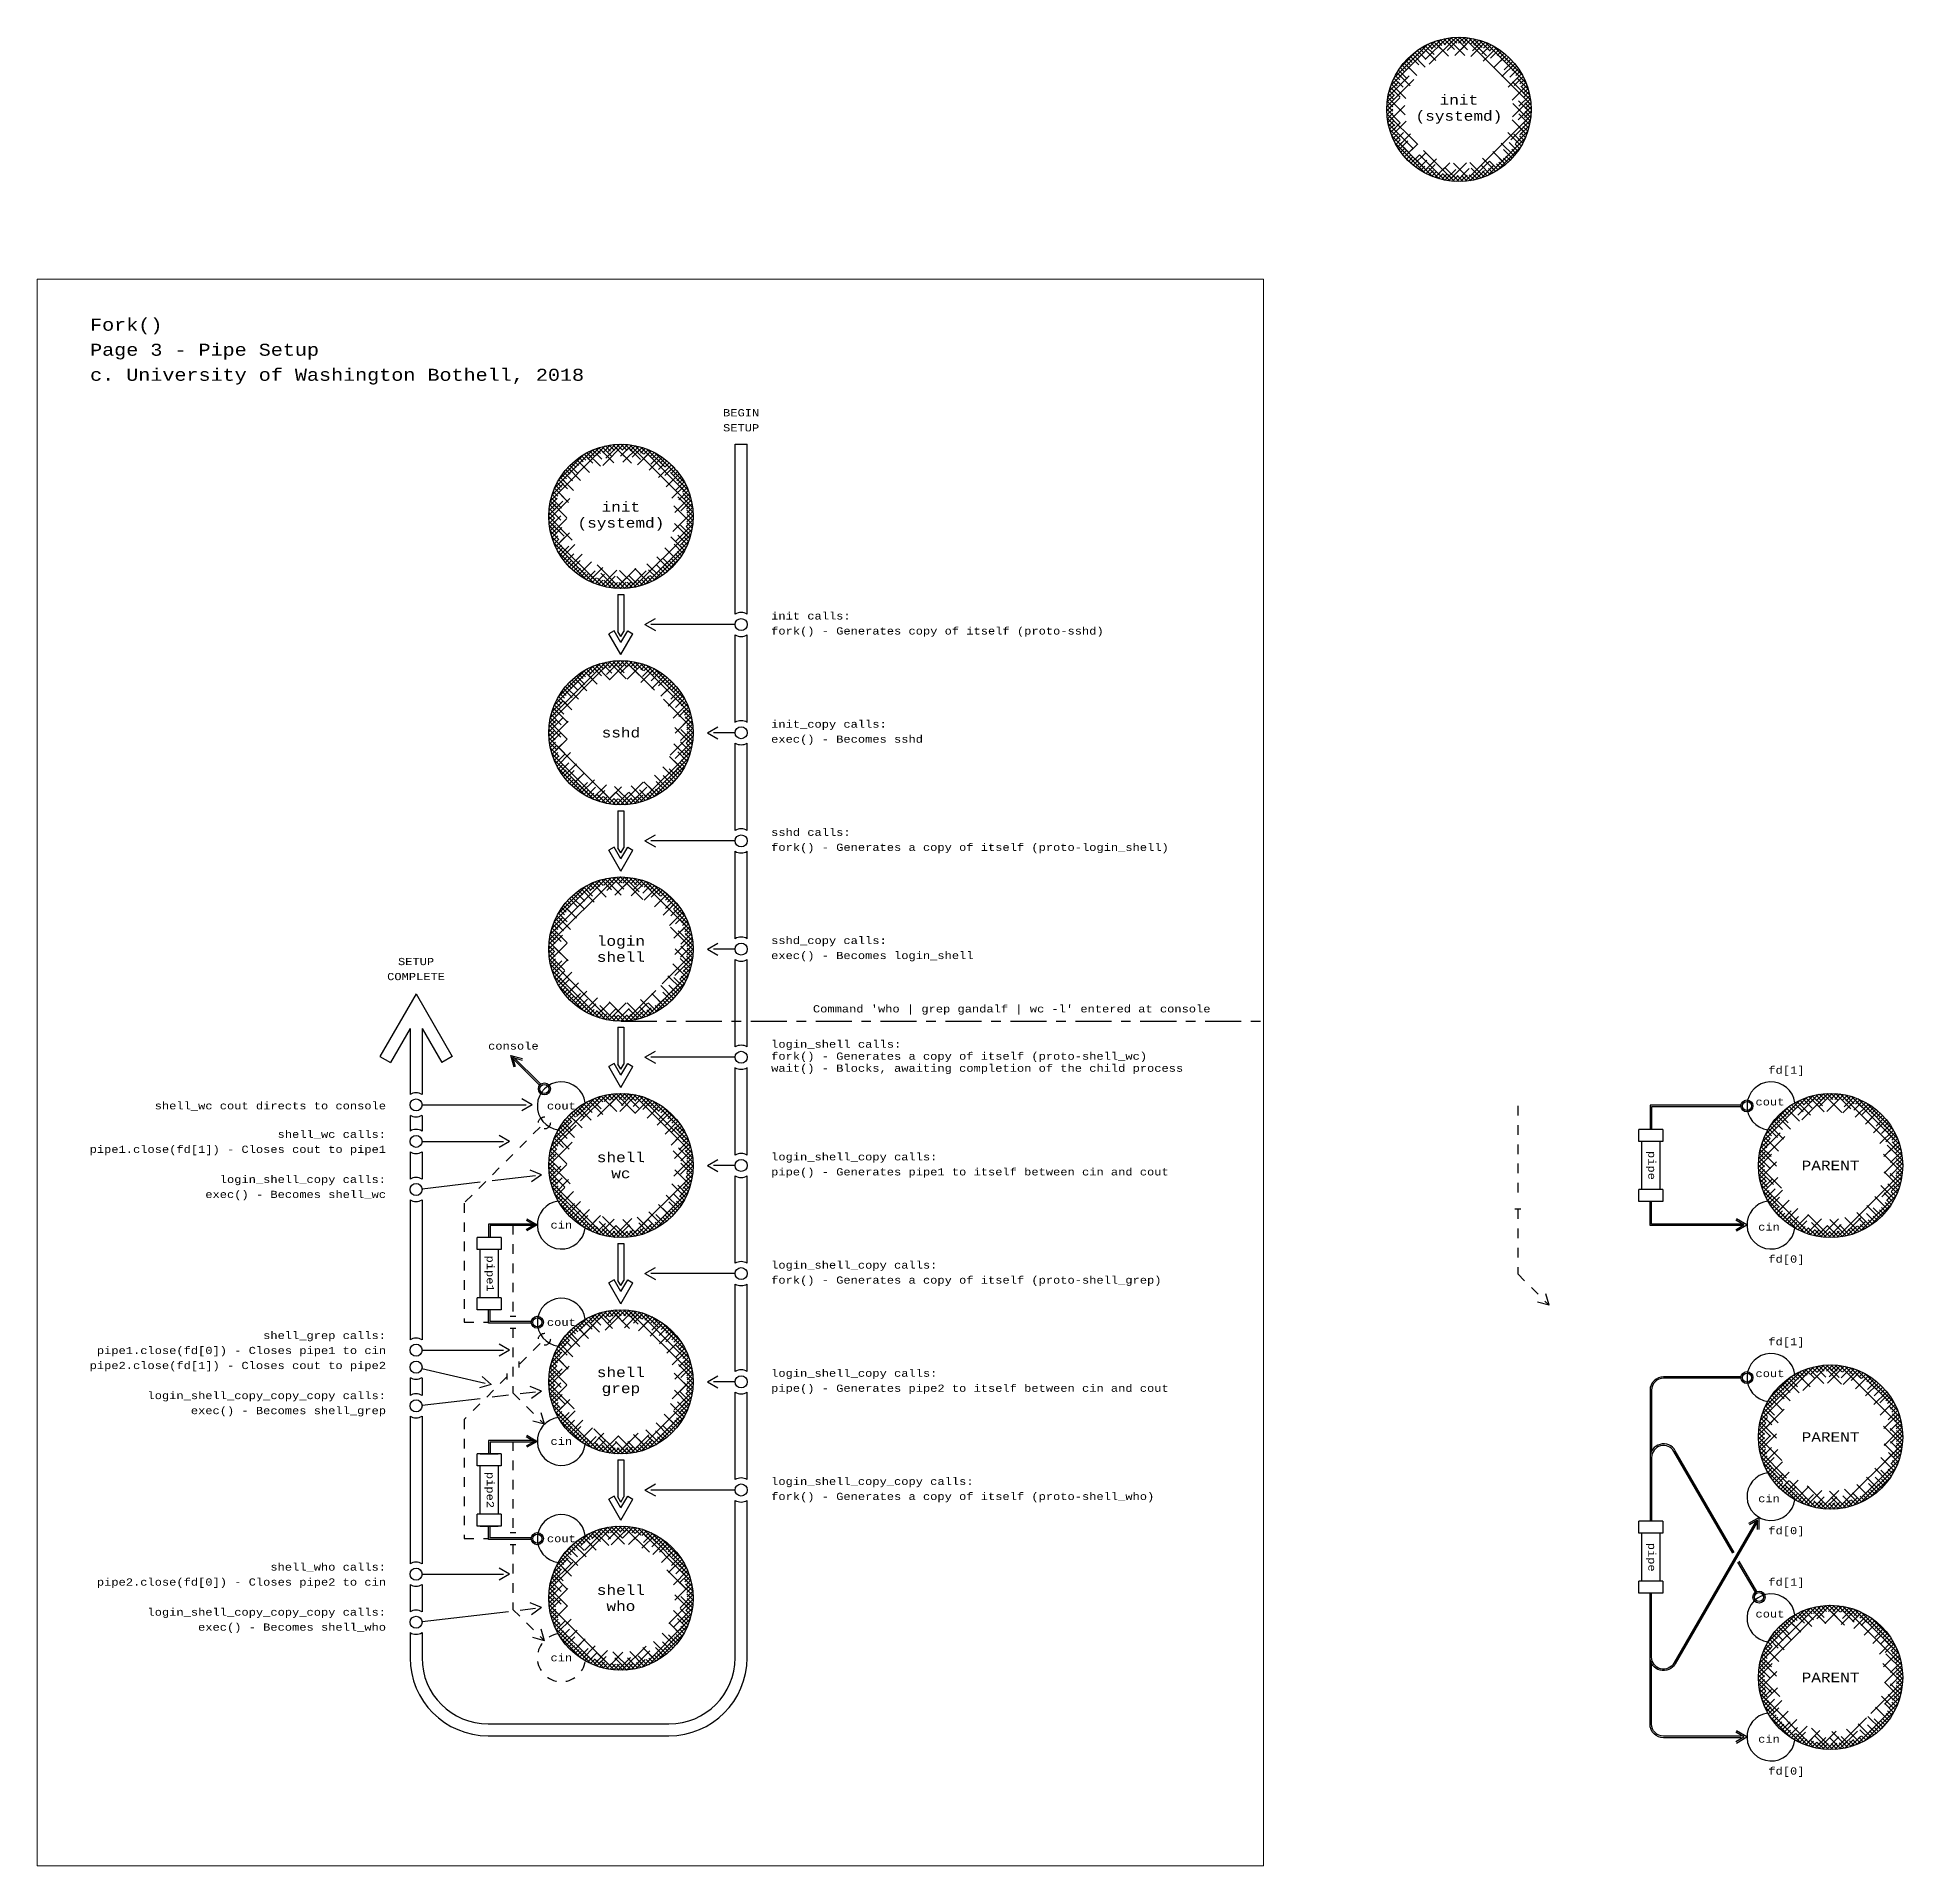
# Model space of a CAD drawing. Header units: inches. Extents: x -51 to 152, y -16 to 48.
# Drawn here: x 132.73 to 152.12, y -8.71 to 10.3 of the extents above; entities that cross this region are included whole.
import ezdxf

# ---------------------------------------------------------------- set-up
doc = ezdxf.new("R2010")
doc.units = ezdxf.units.IN
doc.header["$MEASUREMENT"] = 0
doc.linetypes.add('ACAD_ISO03W100', pattern=[30, 12, -18])
doc.linetypes.add('ACAD_ISO10W100', pattern=[18, 12, -3, 0, -3])
doc.layers.add('NOPLOT', color=40, linetype='Continuous', lineweight=5)
doc.styles.add('Hylian', font='cour.ttf')

# ---------------------------------------------------------------- blocks, each defined once
blk = doc.blocks.new('Node')
h = blk.add_hatch()
h.set_pattern_fill('ANSI37', color=256)
h.paths.add_polyline_path([(-0.75, 0, 1), (0.75, 0, 1)])
h.paths.add_polyline_path([(0.5625, 0, -1), (-0.5625, 0, -1)], flags=16)
h = blk.add_hatch()
h.set_pattern_fill('ANSI37', color=256, scale=0.75)
h.paths.add_polyline_path([(-0.75, 0, 1), (0.75, 0, 1)])
h.paths.add_polyline_path([(0.625, 0, -1), (-0.625, 0, -1)], flags=16)
h = blk.add_hatch()
h.set_pattern_fill('ANSI37', color=256, scale=0.25)
h.paths.add_polyline_path([(-0.75, 0, 1), (0.75, 0, 1)])
h.paths.add_polyline_path([(0.6875, 0, -1), (-0.6875, 0, -1)], flags=16)
h.paths.add_polyline_path([(0.625, 0, -1), (-0.625, 0, -1)], flags=0)
h.paths.add_polyline_path([(0.5625, 0, -1), (-0.5625, 0, -1)], flags=0)
blk.add_circle((0, 0), 0.75)
blk = doc.blocks.new('arrow')
for p, q in [((0.812, -0.031), (0.812, 0.031)), ((0.812, 0.031), (1.196, 0.031)), ((1.19, 0.071), (1.221, 0.125)), ((1.312, 0), (1.19, 0.071)), ((1.312, 0), (1.19, -0.071)), ((1.25, 0), (1.196, 0.031)), ((1.438, 0), (1.221, 0.125)), ((1.438, 0), (1.221, -0.125)), ((0.812, -0.031), (1.196, -0.031)), ((1.19, -0.071), (1.221, -0.125)), ((1.25, 0), (1.196, -0.031))]:
    blk.add_line(p, q)

msp = doc.modelspace()

# ---------------------------------------------------------------- linework, layer by layer
for p, q in [((139.985, 4.304), (139.985, 6.071)), ((139.985, 6.071), (140.11, 6.071)), ((140.11, 4.304), (140.11, 6.071)), ((139.048, 4.196), (139.156, 4.259)), ((139.048, 4.196), (139.156, 4.134)), ((139.985, 4.196), (139.11, 4.196)), ((139.985, 3.179), (139.985, 4.088)), ((140.11, 3.179), (140.11, 4.088)), ((139.698, 3.071), (139.806, 3.134)), ((139.698, 3.071), (139.806, 3.009)), ((139.985, 3.071), (139.76, 3.071)), ((139.985, 2.054), (139.985, 2.963)), ((140.11, 2.054), (140.11, 2.963)), ((139.048, 1.946), (139.156, 2.009)), ((139.048, 1.946), (139.156, 1.884)), ((139.985, 1.946), (139.11, 1.946)), ((139.985, 0.929), (139.985, 1.838)), ((140.11, 0.929), (140.11, 1.838)), ((139.698, 0.821), (139.806, 0.884)), ((139.698, 0.821), (139.806, 0.759)), ((139.985, 0.821), (139.76, 0.821)), ((139.985, -0.196), (139.985, 0.713)), ((140.11, -0.196), (140.11, 0.713)), ((136.668, 0.354), (136.293, -0.296)), ((136.668, 0.354), (137.043, -0.296)), ((136.606, -0.005), (136.401, -0.358)), ((136.606, -0.005), (136.606, -0.691)), ((136.731, -0.005), (136.731, -0.691)), ((136.731, -0.005), (136.935, -0.358)), ((136.293, -0.296), (136.401, -0.358)), ((137.043, -0.296), (136.935, -0.358)), ((139.048, -0.304), (139.156, -0.241)), ((139.048, -0.304), (139.156, -0.366)), ((139.985, -0.304), (139.11, -0.304)), ((139.985, -1.321), (139.985, -0.412)), ((140.11, -1.321), (140.11, -0.412)), ((137.876, -0.799), (137.768, -0.737)), ((136.606, -0.908), (136.606, -1.071)), ((136.731, -0.799), (137.814, -0.799)), ((136.731, -0.908), (136.731, -1.071)), ((137.876, -0.799), (137.768, -0.862)), ((137.641, -1.179), (137.533, -1.116)), ((149.381, -1.179), (149.381, -1.054)), ((149.631, -1.054), (149.381, -1.054)), ((149.631, -1.054), (149.631, -1.179)), ((136.606, -1.287), (136.606, -1.571)), ((136.606, -1.287), (136.606, -1.571)), ((136.731, -1.179), (137.579, -1.179)), ((136.731, -1.287), (136.731, -1.571)), ((136.731, -1.287), (136.731, -1.571)), ((137.641, -1.179), (137.533, -1.241)), ((149.631, -1.179), (149.381, -1.179)), ((149.413, -1.679), (149.413, -1.179)), ((149.6, -1.179), (149.6, -1.679)), ((137.458, -1.586), (137.909, -1.533)), ((137.971, -1.526), (137.856, -1.477)), ((137.971, -1.526), (137.87, -1.601)), ((139.698, -1.429), (139.806, -1.366)), ((139.698, -1.429), (139.806, -1.491)), ((139.985, -1.429), (139.76, -1.429)), ((139.985, -2.446), (139.985, -1.537)), ((140.11, -2.446), (140.11, -1.537)), ((136.73, -1.672), (137.334, -1.601)), ((149.381, -1.804), (149.381, -1.679)), ((149.631, -1.679), (149.381, -1.679)), ((149.631, -1.679), (149.631, -1.804)), ((136.606, -1.787), (136.606, -3.242)), ((136.731, -1.787), (136.731, -3.242)), ((149.631, -1.804), (149.381, -1.804)), ((137.304, -2.304), (137.304, -2.179)), ((137.554, -2.179), (137.304, -2.179)), ((137.554, -2.304), (137.304, -2.304)), ((137.335, -2.804), (137.335, -2.304)), ((137.523, -2.304), (137.523, -2.804)), ((137.554, -2.179), (137.554, -2.304)), ((139.048, -2.554), (139.156, -2.491)), ((139.048, -2.554), (139.156, -2.616)), ((139.985, -2.554), (139.11, -2.554)), ((139.985, -3.571), (139.985, -2.662)), ((140.11, -3.571), (140.11, -2.662)), ((137.304, -2.929), (137.304, -2.804)), ((137.554, -2.804), (137.304, -2.804)), ((137.554, -2.804), (137.554, -2.929)), ((137.554, -2.929), (137.304, -2.929)), ((137.641, -3.35), (137.533, -3.288)), ((136.731, -3.35), (137.579, -3.35)), ((137.641, -3.35), (137.533, -3.413)), ((137.74, -3.531), (137.74, -3.468)), ((136.606, -3.636), (136.606, -3.821)), ((136.729, -3.541), (137.387, -3.693)), ((136.731, -3.636), (136.731, -3.821)), ((137.448, -3.707), (137.357, -3.622)), ((137.615, -3.656), (137.615, -3.593)), ((139.698, -3.679), (139.806, -3.616)), ((139.698, -3.679), (139.806, -3.741)), ((139.985, -3.679), (139.76, -3.679)), ((136.73, -3.922), (137.334, -3.851)), ((137.448, -3.707), (137.328, -3.743)), ((137.458, -3.836), (137.628, -3.816)), ((137.752, -3.802), (137.909, -3.783)), ((137.971, -3.776), (137.856, -3.727)), ((137.971, -3.776), (137.87, -3.851)), ((139.985, -4.696), (139.985, -3.787)), ((140.11, -4.696), (140.11, -3.787)), ((136.606, -4.037), (136.606, -5.571)), ((136.731, -4.037), (136.731, -5.571)), ((137.304, -4.554), (137.304, -4.429)), ((137.554, -4.429), (137.304, -4.429)), ((137.335, -4.429), (137.523, -4.429)), ((137.554, -4.429), (137.554, -4.554)), ((137.554, -4.554), (137.304, -4.554)), ((137.335, -5.054), (137.335, -4.554)), ((137.523, -4.554), (137.523, -5.054)), ((139.048, -4.804), (139.156, -4.741)), ((139.048, -4.804), (139.156, -4.866)), ((139.985, -4.804), (139.11, -4.804)), ((139.985, -6.548), (139.985, -4.912)), ((140.11, -6.548), (140.11, -4.912)), ((137.304, -5.179), (137.304, -5.054)), ((137.554, -5.054), (137.304, -5.054)), ((137.554, -5.179), (137.304, -5.179)), ((137.523, -5.179), (137.335, -5.179)), ((137.335, -5.179), (137.523, -5.179)), ((137.554, -5.054), (137.554, -5.179)), ((149.381, -5.253), (149.381, -5.128)), ((149.631, -5.128), (149.381, -5.128)), ((149.631, -5.128), (149.631, -5.253)), ((149.631, -5.253), (149.381, -5.253)), ((149.413, -5.753), (149.413, -5.253)), ((149.6, -5.253), (149.6, -5.753)), ((137.641, -5.679), (137.533, -5.616)), ((136.606, -5.787), (136.606, -6.071)), ((136.731, -5.679), (137.579, -5.679)), ((136.731, -5.787), (136.731, -6.071)), ((137.641, -5.679), (137.533, -5.741)), ((149.381, -5.878), (149.381, -5.753)), ((149.631, -5.753), (149.381, -5.753)), ((149.631, -5.753), (149.631, -5.878)), ((137.971, -6.026), (137.856, -5.977)), ((149.631, -5.878), (149.381, -5.878)), ((136.73, -6.172), (137.628, -6.066)), ((137.752, -6.052), (137.909, -6.033)), ((137.971, -6.026), (137.87, -6.101)), ((136.606, -6.287), (136.606, -6.548)), ((136.731, -6.287), (136.731, -6.548)), ((137.418, -7.235), (139.298, -7.235)), ((137.418, -7.36), (139.298, -7.36))]:
    msp.add_line(p, q)
at = {"linetype": 'ACAD_ISO10W100', "ltscale": 0.03125}
msp.add_line((138.798, 0.071), (145.48, 0.071), dxfattribs=at)
at = {"linetype": 'ACAD_ISO03W100', "ltscale": 0.015625}
for p, q in [((148.449, -2.883), (148.328, -2.851)), ((148.449, -2.883), (148.416, -2.763)), ((138.002, -4.121), (137.97, -4)), ((138.002, -4.121), (137.882, -4.089)), ((138.002, -6.371), (137.882, -6.339)), ((138.002, -6.371), (137.97, -6.25))]:
    msp.add_line(p, q, dxfattribs=at)
for points in [[(137.687, -0.406), (137.654, -0.285), (137.775, -0.318)], [(137.953, -0.595), (137.658, -0.301)], [(137.964, -0.584), (137.669, -0.289)], [(137.702, -0.402), (137.676, -0.308), (137.771, -0.333)], [(150.444, -0.802), (149.498, -0.802), (149.498, -1.054)], [(150.444, -0.818), (149.514, -0.818), (149.514, -1.054)], [(148.154, -1.885), (148.091, -1.885)], [(150.461, -2.055), (149.498, -2.055), (149.498, -1.804)], [(150.461, -2.04), (149.514, -2.04), (149.514, -1.804)], [(137.916, -2.04), (137.421, -2.04), (137.421, -2.179)], [(137.916, -2.055), (137.437, -2.055), (137.437, -2.179)], [(137.813, -1.999), (137.898, -2.048), (137.813, -2.097)], [(137.821, -1.985), (137.929, -2.048), (137.821, -2.11)], [(150.39, -2.097), (150.475, -2.048), (150.39, -1.999)], [(150.398, -2.11), (150.506, -2.048), (150.398, -1.985)], [(137.867, -3.068), (137.421, -3.068), (137.421, -2.929)], [(137.867, -3.052), (137.437, -3.052), (137.437, -2.929)], [(137.707, -2.998), (137.645, -2.998)], [(137.707, -3.123), (137.645, -3.123)], [(137.813, -4.249), (137.898, -4.298), (137.813, -4.347)], [(137.821, -4.235), (137.929, -4.298), (137.821, -4.36)], [(137.916, -4.29), (137.421, -4.29), (137.421, -4.429)], [(137.916, -4.305), (137.437, -4.305), (137.437, -4.429)], [(137.867, -5.318), (137.421, -5.318), (137.421, -5.179)], [(137.867, -5.302), (137.437, -5.302), (137.437, -5.179)], [(150.631, -5.214), (150.631, -5.089), (150.523, -5.151)], [(150.616, -5.214), (150.616, -5.116), (150.531, -5.165)], [(137.707, -5.248), (137.645, -5.248)], [(137.707, -5.373), (137.645, -5.373)], [(150.593, -5.868), (150.411, -5.553)], [(150.607, -5.86), (150.425, -5.545)], [(150.39, -7.421), (150.475, -7.372), (150.39, -7.323)], [(150.398, -7.435), (150.506, -7.372), (150.398, -7.31)]]:
    msp.add_lwpolyline(points)
at = {"linetype": 'ACAD_ISO03W100', "ltscale": 0.003906}
for points in [[(148.123, -0.81), (148.123, -1.76)], [(137.958, -1.031), (137.168, -1.821), (137.168, -3.06), (137.429, -3.06)], [(148.123, -1.885), (148.123, -2.557), (148.449, -2.883)], [(137.676, -2.048), (137.676, -2.998)], [(137.676, -3.123), (137.676, -3.795), (138.002, -4.121)], [(137.958, -3.281), (137.74, -3.5)], [(137.615, -3.625), (137.168, -4.071), (137.168, -5.31), (137.429, -5.31)], [(137.676, -4.298), (137.676, -5.248)], [(137.676, -5.373), (137.676, -6.045), (138.002, -6.371)]]:
    msp.add_lwpolyline(points, dxfattribs=at)
for points in [[(150.444, -3.627), (149.639, -3.627, 0.414214), (149.498, -3.767), (149.498, -4.465)], [(150.444, -3.642), (149.639, -3.642, 0.414214), (149.514, -3.767), (149.514, -4.401)], [(150.372, -5.454), (149.761, -4.395, 0.767327), (149.498, -4.465), (149.498, -5.128)], [(150.359, -5.462), (149.747, -4.403, 0.767327), (149.514, -4.465), (149.514, -5.128)], [(150.616, -5.131), (149.761, -6.612, -0.767327), (149.498, -6.542), (149.498, -5.878)], [(150.602, -5.123), (149.747, -6.604, -0.767327), (149.514, -6.542), (149.514, -5.878)], [(150.444, -7.38), (149.639, -7.38, -0.414214), (149.498, -7.239), (149.498, -6.542)], [(150.444, -7.364), (149.639, -7.364, -0.414214), (149.514, -7.239), (149.514, -6.606)]]:
    msp.add_lwpolyline(points, format="xyb")
for centre, radius in [((140.048, 4.196), 0.0625), ((140.048, 3.071), 0.0625), ((140.048, 1.946), 0.0625), ((140.048, 0.821), 0.0625), ((140.048, -0.304), 0.0625), ((138.002, -0.633), 0.0625), ((136.668, -0.799), 0.0625), ((138.002, -0.633), 0.0469), ((150.506, -0.81), 0.0625), ((150.506, -0.81), 0.0469), ((136.668, -1.179), 0.0625), ((140.048, -1.429), 0.0625), ((136.668, -1.679), 0.0625), ((140.048, -2.554), 0.0625), ((137.929, -3.06), 0.0625), ((137.929, -3.06), 0.0469), ((136.668, -3.35), 0.0625), ((136.668, -3.527), 0.0625), ((140.048, -3.679), 0.0625), ((150.506, -3.635), 0.0625), ((150.506, -3.635), 0.0469), ((136.668, -3.929), 0.0625), ((140.048, -4.804), 0.0625), ((137.929, -5.31), 0.0625), ((137.929, -5.31), 0.0469), ((136.668, -5.679), 0.0625), ((150.631, -5.918), 0.0625), ((150.631, -5.918), 0.0469), ((136.668, -6.179), 0.0625)]:
    msp.add_circle(centre, radius)
for centre in [(138.002, -0.987), (138.002, -3.237)]:
    msp.add_circle(centre, 0.0625, dxfattribs=at)
for centre, radius, start, end in [((140.048, 4.196), 0.125, 60, 120), ((140.048, 4.196), 0.125, 240, 300), ((140.048, 3.071), 0.125, 60, 120), ((140.048, 3.071), 0.125, 240, 300), ((140.048, 1.946), 0.125, 60, 120), ((140.048, 1.946), 0.125, 240, 300), ((140.048, 0.821), 0.125, 60, 120), ((140.048, 0.821), 0.125, 240, 300), ((140.048, -0.304), 0.125, 60, 120), ((138.179, -0.81), 0.25, 7.6168, 262.3832), ((140.048, -0.304), 0.125, 240, 300), ((150.756, -0.81), 0.25, 7.6168, 262.3832), ((136.668, -0.799), 0.125, 60, 120), ((136.668, -0.799), 0.125, 240, 300), ((136.668, -1.179), 0.125, 60, 120), ((136.668, -1.179), 0.125, 240, 300), ((140.048, -1.429), 0.125, 60, 120), ((140.048, -1.429), 0.125, 240, 300), ((136.668, -1.679), 0.125, 60, 120), ((136.668, -1.679), 0.125, 240, 300), ((138.179, -2.048), 0.25, 97.6168, 352.3832), ((150.756, -2.048), 0.25, 97.6168, 352.3832), ((140.048, -2.554), 0.125, 60, 120), ((140.048, -2.554), 0.125, 240, 300), ((138.179, -3.06), 0.25, 7.6168, 262.3832), ((136.668, -3.35), 0.125, 60, 120), ((150.756, -3.635), 0.25, 7.6168, 262.3832), ((136.668, -3.527), 0.125, 240, 300), ((140.048, -3.679), 0.125, 60, 120), ((136.668, -3.929), 0.125, 60, 120), ((140.048, -3.679), 0.125, 240, 300), ((136.668, -3.929), 0.125, 240, 300), ((138.179, -4.298), 0.25, 97.6168, 352.3832), ((150.756, -4.872), 0.25, 97.6168, 352.3832), ((140.048, -4.804), 0.125, 60, 120), ((140.048, -4.804), 0.125, 240, 300), ((138.179, -5.31), 0.25, 7.6168, 262.3832), ((136.668, -5.679), 0.125, 60, 120), ((136.668, -5.679), 0.125, 240, 300), ((150.756, -6.135), 0.25, 7.6168, 262.3832), ((136.668, -6.179), 0.125, 60, 120), ((136.668, -6.179), 0.125, 240, 300), ((137.418, -6.548), 0.812, 180, 270), ((137.418, -6.548), 0.688, 180, 270), ((139.298, -6.548), 0.688, 270, 0), ((139.298, -6.548), 0.812, 270, 0), ((150.756, -7.372), 0.25, 97.6168, 352.3832)]:
    msp.add_arc(centre, radius, start, end)
msp.add_arc((138.179, -6.548), 0.25, 97.6168, 352.3832, dxfattribs=at)
at = {"layer": 'NOPLOT'}
msp.add_lwpolyline([(132.73, -8.711), (145.48, -8.711), (145.48, 7.789), (132.73, 7.789)], close=True, dxfattribs=at)

# ---------------------------------------------------------------- block references
for p in [(147.511, 9.553), (138.798, 5.321), (138.798, 3.071), (138.798, 0.821), (138.798, -3.679), (138.798, -5.929)]:
    msp.add_blockref('Node', p)
for name, p, rotation in [('arrow', (138.798, 5.321), 270), ('arrow', (138.798, 3.071), 270), ('arrow', (138.798, 0.821), 270), ('Node', (138.798, -1.429), 90), ('Node', (151.375, -1.429), 90), ('arrow', (138.798, -1.429), 270), ('Node', (151.375, -4.253), 90), ('arrow', (138.798, -3.679), 270), ('Node', (151.375, -6.753), 90)]:
    msp.add_blockref(name, p, dxfattribs=dict(rotation=rotation))

# ---------------------------------------------------------------- texts
at = {"style": 'Hylian'}
for s, width, insert, char_height, attachment_point in [('init\\P(systemd)', 5.25, (147.511, 9.553), 0.1, 5), ('init\\P(systemd)', 5.25, (138.798, 5.321), 0.1, 5), ('sshd', 5.25, (138.798, 3.071), 0.1, 5), ('login\\Pshell', 5.25, (138.798, 0.821), 0.1, 5), ("\\pi0.072557;Command 'who | grep gandalf | wc -l' entered at console", 4.45986, (140.722, 0.188), 0.075, 4), ('console', 5.25, (137.68, -0.187), 0.075, 5), ('login_shell calls:\\Pfork() - Generates a copy of itself (proto-shell_wc){\\H2.0369x; }\\Pwait() - Blocks, awaiting completion of the child process{\\H1.6912x; }', 5.35741, (140.36, -0.304), 0.075, 4), ('fd[1]', 5.25, (150.916, -0.449), 0.075, 5), ('cout', 5.25, (138.179, -0.81), 0.075, 5), ('cout', 5.25, (150.745, -0.768), 0.075, 5), ('shell\\Pwc', 5.25, (138.798, -1.429), 0.1, 5), ('PARENT', 5.25, (151.375, -1.429), 0.1, 5), ('cin', 5.25, (138.179, -2.048), 0.075, 5), ('cin', 5.25, (150.735, -2.069), 0.075, 5), ('fd[0]', 5.25, (150.916, -2.414), 0.075, 5), ('cout', 5.25, (138.179, -3.06), 0.075, 5), ('fd[1]', 5.25, (150.916, -3.273), 0.075, 5), ('shell\\Pgrep', 5.25, (138.798, -3.679), 0.1, 5), ('cout', 5.25, (150.745, -3.593), 0.075, 5), ('cin', 5.25, (138.179, -4.298), 0.075, 5), ('PARENT', 5.25, (151.375, -4.253), 0.1, 5), ('cin', 5.25, (150.735, -4.894), 0.075, 5), ('fd[0]', 5.25, (150.916, -5.238), 0.075, 5), ('cout', 5.25, (138.179, -5.31), 0.075, 5), ('shell\\Pwho', 5.25, (138.798, -5.929), 0.1, 5), ('fd[1]', 5.25, (150.916, -5.773), 0.075, 5), ('cout', 5.25, (150.745, -6.093), 0.075, 5), ('cin', 5.25, (138.179, -6.548), 0.075, 5), ('PARENT', 5.25, (151.375, -6.753), 0.1, 5), ('cin', 5.25, (150.735, -7.394), 0.075, 5), ('fd[0]', 5.25, (150.916, -7.738), 0.075, 5)]:
    msp.add_mtext_dynamic_manual_height_columns(s, width=width, gutter_width=1.25, heights=[0], dxfattribs=dict(at, insert=insert, char_height=char_height, attachment_point=attachment_point))
at = {"line_spacing_factor": 1.25, "style": 'Hylian'}
for s, width, heights, insert, char_height, attachment_point in [('Fork()\\PPage 3 - Pipe Setup\\Pc. University of Washington Bothell, 2018', 7.15586, [2.663], (133.279, 7.034), 0.125, 4), ('BEGIN\\PSETUP', 1.06003, [0], (140.048, 6.32), 0.075, 5), ('init calls:\\Pfork() - Generates copy of itself (proto-sshd)', 4.45986, [0], (140.36, 4.196), 0.075, 4), ('init_copy calls:\\Pexec() - Becomes sshd', 4.45986, [0], (140.36, 3.071), 0.075, 4), ('sshd calls:\\Pfork() - Generates a copy of itself (proto-login_shell)', 4.45986, [0], (140.36, 1.946), 0.075, 4), ('sshd_copy calls:\\Pexec() - Becomes login_shell', 4.45986, [0], (140.36, 0.821), 0.075, 4), ('SETUP\\PCOMPLETE', 1.06003, [0], (136.668, 0.613), 0.075, 5), ('shell_wc cout directs to console', 4.45986, [0], (136.356, -0.814), 0.075, 6), ('shell_wc calls:\\Ppipe1.close(fd[1]) - Closes cout to pipe1\\P\\Plogin_shell_copy calls:\\Pexec() - Becomes shell_wc', 4.45986, [0], (136.356, -1.429), 0.075, 6), ('login_shell_copy calls:\\Ppipe() - Generates pipe1 to itself between cin and cout', 4.45986, [0], (140.36, -1.429), 0.075, 4), ('login_shell_copy calls:\\Pfork() - Generates a copy of itself (proto-shell_grep)', 4.45986, [0], (140.36, -2.554), 0.075, 4), ('shell_grep calls:\\Ppipe1.close(fd[0]) - Closes pipe1 to cin\\Ppipe2.close(fd[1]) - Closes cout to pipe2\\P\\Plogin_shell_copy_copy_copy calls:\\Pexec() - Becomes shell_grep', 4.45986, [0], (136.356, -3.599), 0.075, 6), ('login_shell_copy calls:\\Ppipe() - Generates pipe2 to itself between cin and cout', 4.45986, [0], (140.36, -3.679), 0.075, 4), ('login_shell_copy_copy calls:\\Pfork() - Generates a copy of itself (proto-shell_who)', 4.45986, [0], (140.36, -4.804), 0.075, 4), ('shell_who calls:\\Ppipe2.close(fd[0]) - Closes pipe2 to cin\\P\\Plogin_shell_copy_copy_copy calls:\\Pexec() - Becomes shell_who', 4.45986, [0], (136.356, -5.929), 0.075, 6)]:
    msp.add_mtext_dynamic_manual_height_columns(s, width=width, gutter_width=1.25, heights=heights, dxfattribs=dict(at, insert=insert, char_height=char_height, attachment_point=attachment_point))
at = {"char_height": 0.075, "attachment_point": 5, "rotation": 270, "style": 'Hylian'}
for s, insert in [('pipe', (149.506, -1.429)), ('pipe1', (137.429, -2.554)), ('pipe2', (137.429, -4.804)), ('pipe', (149.506, -5.503))]:
    msp.add_mtext_dynamic_manual_height_columns(s, width=5.25, gutter_width=1.25, heights=[0], dxfattribs=dict(at, insert=insert))

doc.saveas('drawing.dxf')
